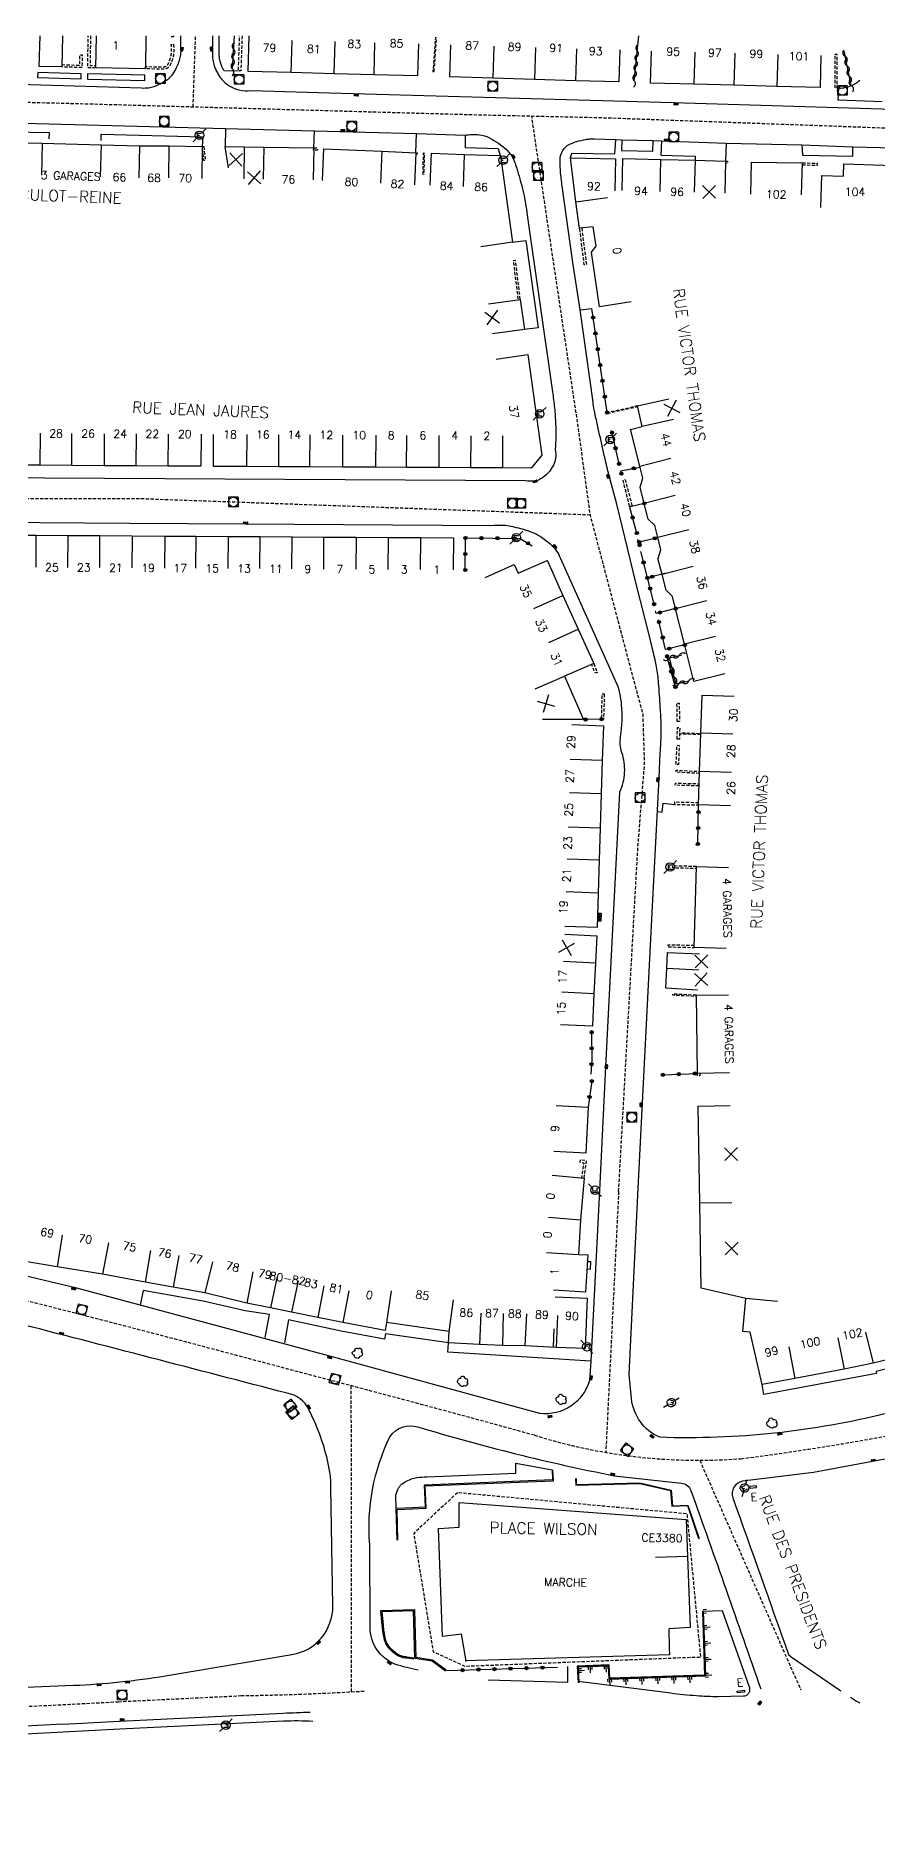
# Model space of a CAD drawing. Header units: millimetres. Extents: x 159999 to 161001, y 122000 to 123000.
# Drawn here: x 160452.1 to 160583.5, y 122719.6 to 123000 of the extents above; entities that cross this region are included whole.
import ezdxf
from ezdxf.enums import TextEntityAlignment as Align

# ---------------------------------------------------------------- set-up
doc = ezdxf.new("R2010")
doc.units = ezdxf.units.MM
doc.linetypes.add('DASHED', pattern=[0.75, 0.5, -0.25])
doc.layers.get('0').update_dxf_attribs({"linetype": 'CONTINUOUS'})
for name, color, linetype in [('W0001', 6, 'DASHED'), ('W0008', 7, 'CONTINUOUS'), ('W0017', 7, 'CONTINUOUS'), ('W0100', 7, 'CONTINUOUS'), ('W0112', 1, 'DASHED'), ('W0211', 2, 'CONTINUOUS'), ('W0300', 7, 'CONTINUOUS'), ('W0310', 3, 'CONTINUOUS'), ('W0322', 7, 'CONTINUOUS'), ('W0334', 7, 'CONTINUOUS'), ('W0400', 7, 'CONTINUOUS'), ('W0420', 7, 'CONTINUOUS'), ('W0471', 7, 'CONTINUOUS'), ('W0984', 7, 'CONTINUOUS'), ('W0989', 7, 'CONTINUOUS'), ('W0991', 7, 'CONTINUOUS'), ('W1102', 7, 'CONTINUOUS')]:
    doc.layers.add(name, color=color, linetype=linetype)
doc.styles.get("Standard").update_dxf_attribs({"font": 'romans.shx', "width": 0.85})

# ---------------------------------------------------------------- blocks, each defined once
blk = doc.blocks.new('T420')
for p, q in [((0.75, 0.75), (-0.75, 0.75)), ((-0.75, 0.75), (-0.75, -0.75)), ((0.75, 0.75), (0.75, -0.75)), ((0.75, -0.75), (-0.75, -0.75))]:
    blk.add_line(p, q)
blk.add_ellipse((0, 0), major_axis=(-0.53, 0.53), ratio=1, start_param=3.926991, end_param=10.210176)
blk = doc.blocks.new('t991o')
at = {"color": 0, "linetype": 'Continuous'}
for p, q in [((-1, 1), (1, -1)), ((-1, -1), (1, 1))]:
    blk.add_line(p, q, dxfattribs=at)
blk = doc.blocks.new('t322o')
at = {"color": 0, "linetype": 'Continuous'}
for radius in [0.25, 0.15]:
    blk.add_circle((0, 0), radius, dxfattribs=at)
blk = doc.blocks.new('T400')
for p, q in [((-0.15, 0.3), (0.15, 0.3)), ((-0.15, -0.25), (-0.15, 0.3)), ((-0.15, 0.15), (0.15, 0.15)), ((-0.15, 0), (0.15, 0)), ((0.15, 0.3), (0.15, -0.25)), ((-0.15, -0.15), (0.15, -0.15)), ((-0.15, -0.25), (-0.15, -0.3)), ((-0.15, -0.3), (0.15, -0.3)), ((0.15, -0.3), (0.15, -0.25))]:
    blk.add_line(p, q)
blk = doc.blocks.new('T471')
for p, q in [((-0.333334, 0.333334), (-0.333334, -0.333334)), ((-0.333334, 0.333334), (0.333334, 0.333334)), ((-0.333334, 0), (0, 0)), ((0.500001, 0.500001), (1.000002, 1.000002)), ((-0.500001, -0.500001), (-1.000002, -1.000002)), ((-0.333334, -0.333334), (0.333334, -0.333334))]:
    blk.add_line(p, q)
blk.add_ellipse((0, 0), major_axis=(0.471405, 0.471405), ratio=1, start_param=5.4977871438, end_param=11.780972451)
blk = doc.blocks.new('t310o')
at = {"color": 0, "linetype": 'Continuous'}
for centre, start, end in [((-0.5, 0.38), 216.8699, 323.1304), ((0.5, -0.37), 36.8699, 143.1303)]:
    blk.add_arc(centre, 0.625, start, end, dxfattribs=at)
blk = doc.blocks.new('t211o')
at = {"color": 0, "linetype": 'Continuous'}
for p, q in [((-0.29, 0.5), (-0.29, 0)), ((0, 1), (0, 0)), ((0.29, 0.5), (0.29, 0))]:
    blk.add_line(p, q, dxfattribs=at)
blk = doc.blocks.new('T300')
for p, q in [((-0.8, 0.51), (-0.86, 0.34)), ((-0.86, 0.34), (-0.86, 0.17)), ((-0.86, 0.17), (-0.74, 0.06)), ((-0.69, 0.63), (-0.8, 0.51)), ((-0.8, -0.06), (-0.74, 0.06)), ((-0.74, 0.06), (-0.69, 0.11)), ((-0.57, 0.69), (-0.69, 0.63)), ((-0.46, 0.69), (-0.57, 0.69)), ((-0.29, 0.63), (-0.46, 0.69)), ((-0.29, 0.63), (-0.17, 0.74)), ((-0.23, 0.57), (-0.29, 0.63)), ((-0.17, 0.74), (-0.06, 0.8)), ((-0.06, 0.8), (0.06, 0.8)), ((0.06, 0.8), (0.23, 0.74)), ((0.23, 0.74), (0.34, 0.63)), ((0.34, 0.63), (0.4, 0.51)), ((0.46, 0.46), (0.34, 0.46)), ((0.4, 0.51), (0.4, 0.46)), ((0.57, 0.4), (0.46, 0.46)), ((0.57, 0.4), (0.69, 0.29)), ((0.69, 0.29), (0.74, 0.17)), ((0.74, 0.06), (0.69, -0.17)), ((0.74, 0.17), (0.74, 0.06)), ((-0.8, -0.17), (-0.8, -0.06)), ((-0.8, -0.23), (-0.8, -0.17)), ((-0.74, -0.34), (-0.8, -0.23)), ((-0.69, -0.4), (-0.74, -0.34)), ((-0.51, -0.46), (-0.69, -0.4)), ((-0.4, -0.46), (-0.51, -0.46)), ((-0.4, -0.46), (-0.34, -0.46)), ((-0.34, -0.46), (-0.34, -0.4)), ((-0.34, -0.51), (-0.34, -0.46)), ((-0.29, -0.63), (-0.34, -0.51)), ((-0.17, -0.74), (-0.29, -0.63)), ((-0.06, -0.8), (-0.17, -0.74)), ((0.06, -0.8), (-0.06, -0.8)), ((0.17, -0.74), (0.06, -0.8)), ((0.23, -0.69), (0.17, -0.74)), ((0.29, -0.46), (0.23, -0.46)), ((0.29, -0.63), (0.23, -0.69)), ((0.46, -0.4), (0.29, -0.46)), ((0.34, -0.51), (0.29, -0.63)), ((0.34, -0.51), (0.34, -0.46)), ((0.57, -0.34), (0.46, -0.4)), ((0.63, -0.29), (0.57, -0.34)), ((0.69, -0.17), (0.63, -0.29))]:
    blk.add_line(p, q)

msp = doc.modelspace()

# ---------------------------------------------------------------- linework, layer by layer
at = {"layer": 'W0001'}
for p, q in [((160501.34, 122741.35), (160501.33, 122789.14)), ((160555.76, 122777.51), (160571.54, 122741.66))]:
    msp.add_line(p, q, dxfattribs=at)
at = {"layer": 'W0001', "flags": 128}
for points in [[(160476.61, 122988.88), (160477.01, 123000)], [(160586.17, 122985.53), (160541.35, 122987.16), (160518.62, 122987.7), (160460.27, 122989.34), (160403.8, 122990.8), (160344.86, 122992.59), (160319.63, 122992.89), (160289.23, 122992.65)], [(160543.09, 122819.5), (160546.09, 122873.15), (160547.15, 122886.37), (160546.9, 122894.09), (160545.37, 122899.73), (160538.67, 122925.15), (160536.61, 122940.06), (160529.51, 122987.44)], [(160538.67, 122925.16), (160468.37, 122927.69), (160427.89, 122927.69), (160415.01, 122928.02), (160407.29, 122926.04), (160379.02, 122915.72), (160334.63, 122899.73), (160326.04, 122896.03), (160318.65, 122891.2), (160311.39, 122883.94), (160304.46, 122876.83)], [(160543.09, 122819.5), (160541.08, 122778.75)]]:
    msp.add_lwpolyline(points, dxfattribs=at)
at = {"layer": 'W0001'}
for points in [[(160718.32, 122819.3, 0.023067), (160681.4, 122806.42, -0.037508), (160638.03, 122792.45, -0.002831), (160604.34, 122785.26, -0.023446), (160562.22, 122777.76, -0.094817), (160529.95, 122781.42, 0.003428), (160492.28, 122791.52, 0.003766), (160449.33, 122802.74, -0.011773), (160399.61, 122814.81)], [(160383.83, 122734.26, 0.037954), (160401.87, 122735.02), (160421.37, 122737.62), (160434.51, 122738.39, 0.004431), (160464.95, 122739.81), (160484.1, 122740.75, 0.011045), (160503.32, 122741.46, -0.033958)]]:
    msp.add_lwpolyline(points, format="xyb", dxfattribs=at)
at = {"layer": 'W0001', "flags": 128}
msp.add_lwpolyline([(160517.9, 122772.45), (160511.07, 122766.09), (160514.12, 122747.62), (160519.09, 122745.36), (160554.4, 122746.75), (160555.93, 122746.75), (160553.81, 122769.14)], close=True, dxfattribs=at)
at = {"layer": 'W0008', "flags": 128}
for points in [[(160301.77, 123000, 0.060285), (160301.72, 122999.35, 0.126778), (160302.03, 122998.38, 0.077504), (160303.11, 122997.14, 0.087995), (160303.95, 122996.65, 0.073291), (160305.08, 122996.41), (160336.41, 122995.58), (160391.96, 122994), (160420.09, 122993.31), (160451.12, 122992.39), (160468.54, 122991.87, 0.04145), (160469.7, 122991.91, 0.058133), (160470.51, 122992.1, 0.045597), (160472.11, 122992.85, 0.066957), (160473.07, 122993.6, 0.072157), (160473.81, 122994.61, 0.046604), (160474.55, 122996.4, 0.05757), (160474.71, 122997.25, 0.04084), (160474.7, 122998.46), (160474.7, 123000)], [(160479.64, 123000), (160479.62, 122997.5, 0.03468), (160479.7, 122996.26, 0.045831), (160479.9, 122995.34, 0.029586), (160480.16, 122994.68, 0.029586), (160480.49, 122994.06, 0.056125), (160481.17, 122993.12, 0.056125), (160482.04, 122992.35, 0.093658), (160483.8, 122991.56, 0.093658), (160485.72, 122991.47), (160497.93, 122991.12), (160551.6, 122989.58), (160585.91, 122988.54)], [(160481.41, 122994.62, -0.029586), (160481.14, 122995.13, -0.029586), (160480.93, 122995.67, -0.045831), (160480.76, 122996.4, -0.03468), (160480.69, 122997.49), (160480.71, 123000)], [(160450.16, 122986.39), (160481.65, 122985.53), (160495.58, 122985.17), (160511.5, 122984.74), (160519.09, 122984.5, -0.066902), (160521.34, 122984.56, -0.093266), (160522.89, 122984.09, -0.065258), (160525.62, 122982.19, -0.113295), (160526.71, 122980.61, -0.025047), (160527.42, 122978.53, -0.015171), (160528.32, 122975.02, -0.015093), (160528.55, 122973.81, -0.003859), (160528.81, 122972.02), (160532.74, 122944.41, -0.014945), (160533.07, 122941.93, -0.014945), (160533.24, 122939.43, -0.012047), (160533.27, 122937.42, -0.012047), (160533.2, 122935.4, -0.071513), (160533.23, 122934.01, -0.089827), (160532.9, 122932.95, -0.06795), (160532.01, 122931.69, -0.072994), (160530.88, 122930.8, -0.100488), (160529.9, 122930.46, -0.076607), (160528.55, 122930.5), (160481.55, 122930.76), (160415.84, 122931.14, 0.01951)], [(160546.14, 122820), (160548.39, 122864.07), (160549.43, 122884.04), (160549.6, 122888.04, 0.009529), (160549.75, 122891, 0.019862), (160549.74, 122892.43, 0.003889), (160549.6, 122895.09, 0.002676), (160549.33, 122898.96, 0.030277), (160549, 122901.46, 0.017034), (160547.99, 122905.83), (160545.78, 122914.64), (160542.8, 122926.86), (160541.65, 122931.1, -0.001278), (160541.03, 122933.68, -0.003152), (160540.79, 122934.73, -0.000257), (160539.9, 122938.7, -0.00049), (160539.43, 122940.79, -0.011754), (160539.28, 122941.59, -0.007899), (160539.09, 122942.79), (160537.08, 122957.19), (160535.96, 122964.6), (160534.28, 122976.54, -0.010925), (160534.12, 122977.72, -0.010925), (160534.01, 122978.91, -0.0098), (160533.96, 122979.98, -0.0098), (160533.95, 122981.06, -0.076639), (160534.58, 122982.42, -0.134818), (160535.24, 122982.99, -0.036675), (160536.5, 122983.49, -0.033493), (160537.95, 122983.83, -0.025632), (160538.57, 122983.9, -0.020899), (160539.32, 122983.91), (160542.63, 122983.84), (160543.61, 122983.78), (160548.47, 122983.65), (160549.78, 122983.59), (160559.87, 122983.26), (160571.69, 122982.97), (160579.67, 122982.68), (160586.07, 122982.52)], [(160417.51, 122924.27), (160466.69, 122923.89), (160484.81, 122923.8), (160523.1, 122923.55, -0.028538), (160525.05, 122923.58, -0.044626), (160526.28, 122923.42, -0.017007), (160528.6, 122922.82, -0.031485), (160529.81, 122922.37, -0.052835), (160531.23, 122921.57, -0.038253), (160532.94, 122920.12, -0.061721), (160533.4, 122919.54, -0.034417), (160534.01, 122918.38), (160543.02, 122898.26, -0.011745), (160543.39, 122896.41, -0.023599), (160543.51, 122895.49, -0.057335), (160543.34, 122890.57, 0.11568), (160543.54, 122888.11, 0.001753), (160543.55, 122888.1, -0.000792), (160543.56, 122888.06, -0.092449), (160543.97, 122884.94, -0.091894), (160543.23, 122881.86), (160541.04, 122839.01), (160540.08, 122819.64)]]:
    msp.add_lwpolyline(points, format="xyb", dxfattribs=at)
for points in [[(160481.42, 122994.61), (160483.69, 122994.54)], [(160549.25, 122878.85), (160549.9, 122878.77), (160550.05, 122880.14), (160551.82, 122879.97)], [(160539.78, 122862.98), (160540.36, 122862.96), (160540.3, 122861.73), (160539.74, 122861.74)], [(160539.78, 122862.78), (160540.15, 122862.77), (160540.11, 122861.93), (160539.75, 122861.94)], [(160539.77, 122862.58), (160539.94, 122862.57), (160539.92, 122862.14), (160539.76, 122862.14)]]:
    msp.add_lwpolyline(points, dxfattribs=at)
at = {"layer": 'W0008'}
for points in [[(160540.08, 122819.64), (160538.73, 122792.98), (160538.54, 122790, -0.36993), (160530.77, 122784.83), (160498.55, 122793.62), (160468.32, 122801.76), (160458.43, 122804.38), (160449.23, 122806.58), (160432.17, 122809.98), (160422.48, 122812.09), (160412.16, 122814.58), (160399.71, 122817.97)], [(160585.15, 122784.89, -0.069876), (160549.5, 122781.1, -0.271665), (160545.11, 122787.14), (160544.74, 122790.9), (160546.14, 122820)], [(160511.77, 122744.73, -0.026932), (160508.15, 122745.66, -0.303963), (160504.25, 122751.45), (160504.2, 122764.32, -0.13354), (160507.34, 122781.19, -0.32826), (160511.74, 122782.73, 0.024836), (160542.41, 122775.1), (160552.89, 122773.96, -0.288985), (160554.39, 122772.77)], [(160585.81, 122777.91), (160573.54, 122775.6), (160562.44, 122774.23, 0.452695), (160560.91, 122771.67, -0.002221), (160569.62, 122747.16), (160570.03, 122746.8), (160577.8, 122741.51)], [(160554.39, 122772.77, -0.002204), (160565.29, 122741.8, 0.002093)], [(160410.57, 122701.62, -0.000236), (160426.39, 122729.93, -0.098745), (160429.15, 122733.16, -0.151703), (160433.67, 122735.33, 0.004569), (160465.11, 122736.79), (160490.7, 122738.04, 0.004124), (160494.88, 122738.19, -0.018683)]]:
    msp.add_lwpolyline(points, format="xyb", dxfattribs=at)
msp.add_lwpolyline([(160498.15, 122773.28, 0.055144), (160497.62, 122777.52, 0.059408), (160494.7, 122785.41, 0.257932), (160491.33, 122787.98, 0.000892), (160448.59, 122799.06, 0.177743), (160440.82, 122795.63, 0.177748), (160438.41, 122790.64, -0.002381), (160433.95, 122747.07), (160433.95, 122747.07), (160434.08, 122742.93), (160434.4, 122741.41), (160457.95, 122742.37, 0.031251), (160472.3, 122743.86), (160492.06, 122747.17, 0.371952), (160498.44, 122754.8)], format="xyb", close=True, dxfattribs=at)
msp.add_lwpolyline([(160579.31, 122740.51), (160580.24, 122739.87), (160580.75, 122739.64)], dxfattribs=at)
at = {"layer": 'W0017', "flags": 128}
for points in [[(160452.31, 122993.51), (160459.11, 122993.3), (160459.13, 122994.07), (160452.34, 122994.27)], [(160460.13, 122993.25), (160469.05, 122993.05), (160469.06, 122993.87), (160460.14, 122994.06)]]:
    msp.add_lwpolyline(points, close=True, dxfattribs=at)
for points in [[(160584.26, 122989.7), (160577.37, 122989.98), (160577.51, 122991.85, 0.054274), (160578.49, 122991.93, 0.054274), (160579.43, 122992.22, 0.044607), (160580.14, 122992.61, 0.044607), (160580.77, 122993.11)], [(160508.47, 122765.03), (160508.33, 122769.98), (160508.29, 122772.07, -0.077187), (160508.77, 122773.26, -0.114003), (160509.37, 122773.9, -0.033636), (160510.16, 122774.34, -0.029604), (160511.12, 122774.73, -0.055871), (160511.57, 122774.83, -0.016562), (160513.13, 122774.95), (160527.02, 122775.5), (160527.03, 122777.09), (160532.68, 122776.03), (160532.76, 122774.45), (160512.73, 122773.63), (160512.87, 122770.17), (160510.87, 122770.09), (160508.33, 122769.98)], [(160516.16, 122744.75), (160514.01, 122746.29), (160511.45, 122746.71), (160511.23, 122754.18), (160505.91, 122754), (160506.12, 122751.8), (160506.19, 122750.95, 0.064973), (160506.61, 122749.08, 0.115249), (160507.23, 122748.11, 0.033922), (160508.27, 122747.25, 0.058316), (160508.98, 122746.85, 0.050592), (160509.28, 122746.75, 0.019266), (160510.03, 122746.64), (160511.08, 122746.51)], [(160516.05, 122744.6), (160513.94, 122746.12), (160511.27, 122746.56), (160511.05, 122753.99), (160506.11, 122753.82), (160506.31, 122751.82), (160506.38, 122750.96, 0.064973), (160506.78, 122749.14, 0.115249), (160507.36, 122748.25, 0.033922), (160508.38, 122747.4, 0.058316), (160509.05, 122747.02, 0.050592), (160509.32, 122746.94, 0.019266), (160510.05, 122746.82), (160511.21, 122746.68)], [(160536.79, 122743.01), (160551.22, 122741.17, 0.007958), (160553.23, 122740.94, 0.007958), (160555.25, 122740.77, 0.006695), (160556.95, 122740.67, 0.006695), (160558.65, 122740.62), (160562.61, 122740.71, 0.113665), (160563.06, 122740.83, 0.113665), (160563.4, 122741.14, 0.120238), (160563.59, 122741.59, 0.120238), (160563.54, 122742.08), (160559.3, 122753.99), (160556.19, 122753.89), (160556.52, 122743.94), (160541.72, 122743.47), (160541.6, 122745.54), (160536.63, 122745.35), (160536.75, 122742.77)]]:
    msp.add_lwpolyline(points, format="xyb", dxfattribs=at)
for points in [[(160424.53, 122984.44), (160424.55, 122985.44), (160454.11, 122984.93), (160454.09, 122983.93)], [(160462.25, 122983.64), (160462.27, 122984.64), (160478.11, 122984.25), (160478.05, 122982.75)], [(160481.65, 122985.53), (160481.6, 122982.72)], [(160495.46, 122982.53), (160495.58, 122985.17)], [(160511.4, 122981.76), (160511.5, 122984.74)], [(160519.09, 122984.5), (160519.09, 122982.56), (160524.28, 122982.39), (160524.57, 122981.31)], [(160535.59, 122980.94), (160535.76, 122981.68), (160542.51, 122981.56), (160542.63, 122983.84)], [(160543.61, 122983.78), (160543.55, 122982.09), (160548.45, 122981.98), (160548.47, 122983.65)], [(160549.78, 122983.59), (160549.67, 122981.37), (160555.02, 122981.24), (160555.03, 122980.57)], [(160559.87, 122983.26), (160559.8, 122980.46)], [(160571.69, 122982.97), (160571.79, 122981.36), (160579.67, 122981.21), (160579.67, 122982.68)], [(160526.51, 122967.76), (160528.61, 122968.02), (160530.53, 122954.38), (160528.36, 122954.12)], [(160537.08, 122957.19), (160538.89, 122957.4)], [(160508.6, 122765.03), (160508.47, 122769.85), (160510.87, 122769.95), (160513.01, 122770.05), (160512.86, 122773.5), (160532.9, 122774.32), (160532.82, 122776.03)], [(160536.35, 122774.67), (160536.38, 122773.65), (160546.38, 122773.91), (160551.2, 122772.77), (160551.42, 122770.33), (160553.86, 122770.43), (160555.58, 122765.28)], [(160536.43, 122774.67), (160536.46, 122773.74), (160546.39, 122773.99), (160551.27, 122772.84), (160551.5, 122770.41), (160553.92, 122770.52), (160555.66, 122765.3)], [(160536.87, 122742.77), (160536.75, 122745.24), (160541.49, 122745.42), (160541.61, 122743.35), (160556.64, 122743.83), (160556.31, 122753.89)], [(160522.71, 122743.23), (160535.16, 122742.85), (160535.16, 122745.32)]]:
    msp.add_lwpolyline(points, dxfattribs=at)
at = {"layer": 'W0100', "flags": 128}
for points in [[(160456.2, 123000), (160456.08, 122995.15), (160452.59, 122995.24), (160452.71, 123000)], [(160469.22, 123000), (160469.19, 122994.86), (160461.42, 122995.01), (160461.52, 123000)], [(160485.21, 122994.48), (160485.36, 123000)], [(160511.8, 122998.75), (160511.67, 122993.75), (160504.88, 122993.92), (160498.65, 122994.1), (160491.94, 122994.27), (160485.18, 122994.46)], [(160543.26, 122997.8), (160543.12, 122992.81), (160536.39, 122993), (160529.95, 122993.2), (160523.42, 122993.4), (160516.7, 122993.6), (160516.85, 122998.6)], [(160574.69, 122996.93), (160574.56, 122991.93), (160567.8, 122992.1), (160561.14, 122992.28), (160554.84, 122992.45), (160548.08, 122992.64), (160548.22, 122997.64)], [(160426.34, 122978.81), (160426.48, 122983.8), (160430.4, 122983.7), (160435.75, 122983.59), (160440.94, 122983.49), (160447.66, 122983.35), (160453.03, 122983.25), (160462.23, 122983), (160468.23, 122982.84), (160472.85, 122982.83), (160478.05, 122982.75), (160477.97, 122977.75)], [(160481.6, 122982.72), (160484.61, 122982.67), (160487.64, 122982.63), (160495.46, 122982.53), (160495.39, 122977.53)], [(160482.13, 122979.4), (160481.6, 122982.69)], [(160496.81, 122977.39), (160497.02, 122982.38), (160506.12, 122981.99), (160511.4, 122981.76), (160511.18, 122976.76)], [(160513.67, 122976.67), (160513.86, 122981.66), (160518.95, 122981.48), (160524.57, 122981.31)], [(160524.61, 122981.28), (160526.51, 122967.76), (160521.56, 122967.06)], [(160536.99, 122969.93), (160536.4, 122974.09), (160535.59, 122980.94), (160542.6, 122980.81), (160542.51, 122975.81)], [(160543.62, 122975.83), (160543.73, 122980.83), (160549.67, 122980.7), (160555.03, 122980.57), (160559.8, 122980.46), (160559.68, 122975.46)], [(160563.74, 122975.3), (160563.82, 122980.3), (160571.77, 122980.18), (160571.58, 122975.18)], [(160574.7, 122973.21), (160574.85, 122978.2), (160578.23, 122978.1), (160578.28, 122980), (160586.04, 122979.77)], [(160545.06, 122958.44), (160540.12, 122957.7), (160538.83, 122966.22), (160538.83, 122966.22), (160539.57, 122967.17), (160539.13, 122970.19), (160537, 122969.96)], [(160522.76, 122958.17), (160527.72, 122958.85), (160528.36, 122954.12), (160523.41, 122953.45)], [(160523.97, 122949.53), (160528.92, 122950.22), (160531.1, 122934.51), (160529.4, 122932.49), (160525, 122932.51), (160519.95, 122932.54), (160514.99, 122932.57), (160509.96, 122932.6), (160505.12, 122932.62), (160499.94, 122932.66), (160494.86, 122932.68), (160489.98, 122932.71), (160484.97, 122932.74), (160479.78, 122932.75), (160479.8, 122937.75)], [(160544.94, 122938.53), (160546.77, 122938.99), (160546.05, 122942.2), (160550.93, 122943.3)], [(160549.25, 122918.37), (160549.69, 122919.72), (160549.22, 122921.64), (160548.74, 122923.53), (160547.71, 122924.53), (160547.1, 122926.98), (160546.43, 122929.53), (160546.86, 122930.92), (160546.39, 122932.79), (160544.93, 122938.56)], [(160477.85, 122937.78), (160477.82, 122932.78), (160472.74, 122932.81), (160467.69, 122932.85), (160462.7, 122932.87), (160457.67, 122932.9), (160452.68, 122932.93), (160447.74, 122932.95), (160442.73, 122932.99), (160437.71, 122933.01), (160432.58, 122933.05), (160427.46, 122933.07), (160427.49, 122938.07)], [(160427.93, 122922.18), (160436.83, 122922.12), (160442.14, 122922.07), (160446.99, 122922.04), (160452.11, 122922.01), (160457.07, 122921.98), (160462.06, 122921.94), (160467.09, 122921.92), (160472.17, 122921.88), (160477.1, 122921.85), (160482.15, 122921.82), (160487.09, 122921.79), (160492.09, 122921.74), (160497.06, 122921.72), (160502.07, 122921.69), (160507.06, 122921.66), (160512.17, 122921.63), (160517.27, 122921.59), (160517.23, 122916.59)], [(160522.23, 122915.42), (160526.79, 122917.45), (160527.4, 122916.09), (160531.92, 122918.06)], [(160531.93, 122918.09), (160534.39, 122912.61), (160536.77, 122907.33), (160539.19, 122901.99), (160534.65, 122899.99), (160537.6, 122893.2), (160531.22, 122893.21)], [(160559.68, 122900.36), (160554.82, 122899.17), (160553.39, 122904.99), (160551.99, 122910.53), (160551.52, 122912.44), (160550.49, 122913.43), (160549.88, 122915.89), (160549.23, 122918.39)], [(160560.58, 122879.73), (160555.59, 122879.87), (160555.74, 122885.11), (160555.93, 122891.07), (160556.12, 122897.01), (160561.12, 122896.85)], [(160535.76, 122892.45), (160540.75, 122892.26), (160540.54, 122886.8), (160540.38, 122881.67), (160540.22, 122876.26), (160540.06, 122871.3), (160539.89, 122866.12), (160539.71, 122860.74), (160534.71, 122860.91)], [(160559.89, 122857.48), (160554.89, 122857.62), (160555.25, 122870.25), (160560.25, 122870.11)], [(160534.69, 122859.69), (160539.68, 122859.44), (160539.47, 122855.18), (160539.23, 122850.38), (160539.03, 122845.32), (160534.03, 122845.52)], [(160555.43, 122850.94), (160550.44, 122851.24), (160550.62, 122854.36), (160550.71, 122856.82), (160555.71, 122856.63)], [(160560.41, 122838.02), (160555.41, 122837.95), (160555.24, 122850.14), (160560.24, 122850.21)], [(160533.32, 122832.91), (160538.32, 122832.66), (160537.96, 122825.5), (160532.97, 122825.74)], [(160519.29, 122746.07), (160519.05, 122747.38), (160518.52, 122750.34), (160515.57, 122749.97), (160514.97, 122766.87), (160518.2, 122767.05), (160518.19, 122770.91)], [(160518.23, 122770.9), (160553.66, 122768.27)], [(160553.65, 122768.29), (160553.86, 122762.51), (160554.26, 122751.38), (160550.94, 122751.2), (160551, 122748.15), (160551.01, 122747.15), (160519.13, 122746.18)]]:
    msp.add_lwpolyline(points, dxfattribs=at)
at = {"layer": 'W0100'}
for points in [[(160596.19, 122795.91), (160582.85, 122792.66), (160578.32, 122791.74), (160570.59, 122790.3), (160565.5, 122789.36), (160563.64, 122797.51), (160562.5, 122797.61), (160562.94, 122802.76), (160555.96, 122804.4), (160555.79, 122817.68), (160555.53, 122832.85), (160560.53, 122832.93)], [(160532.73, 122822.03), (160537.71, 122821.59), (160537.12, 122815.06), (160536.81, 122809.67), (160538.27, 122809.63), (160537.9, 122803.75), (160532.91, 122804.07)], [(160533.19, 122803.04), (160538.18, 122802.85), (160537.88, 122794.97), (160533.33, 122795.14), (160528.46, 122795.37), (160524.93, 122795.45), (160521.33, 122795.62), (160516.52, 122795.84), (160516.6, 122797.65), (160506.84, 122799.04), (160506.62, 122797.77), (160500, 122799.06), (160496.08, 122799.83), (160492, 122800.67), (160488.72, 122801.34), (160485.01, 122802.06), (160478.44, 122803.66), (160473.48, 122804.58), (160469.11, 122805.33), (160462.44, 122806.59), (160455.36, 122807.75), (160450.68, 122808.51)], [(160532.99, 122798.04), (160532.99, 122798.04), (160532.88, 122795.16)]]:
    msp.add_lwpolyline(points, dxfattribs=at)
msp.add_lwpolyline([(160563.57, 122773.14), (160564.65, 122773.24), (160564.62, 122773.54), (160563.54, 122773.44)], close=True, dxfattribs=at)
at = {"layer": 'W0100', "flags": 128}
msp.add_lwpolyline([(160561.63, 122741.47), (160562.74, 122741.61), (160562.77, 122741.31), (160561.67, 122741.17)], close=True, dxfattribs=at)
at = {"layer": 'W0112', "flags": 128}
for points in [[(160461.42, 122995.01), (160460.16, 122995.02), (160460.22, 123000)], [(160460.58, 123000), (160460.52, 122995.37), (160461.42, 122995.36)], [(160473.53, 123000), (160473.53, 122999.84), (160473.17, 122999.85), (160473.18, 123000)], [(160484.26, 123000), (160484.07, 122994.53), (160483.69, 122994.54), (160483.88, 123000)], [(160456.1, 122995.51), (160458.89, 122995.42), (160458.94, 122997.06), (160459.3, 122997.05), (160459.23, 122995.05), (160456.08, 122995.15)], [(160511.4, 122981.76), (160511.62, 122981.73), (160511.57, 122981.37), (160511.35, 122981.41)], [(160512.53, 122978.37), (160512.61, 122981.71), (160512.74, 122981.7), (160512.65, 122978.36)], [(160559.8, 122980.46), (160560.11, 122980.45), (160560.1, 122980.09), (160559.79, 122980.1)], [(160571.77, 122980.18), (160574.1, 122980.1), (160574.08, 122979.74), (160571.75, 122979.82)], [(160537.32, 122970), (160538.05, 122964.28), (160537.73, 122964.24), (160537, 122969.96)], [(160527.72, 122958.85), (160526.98, 122964.93), (160526.62, 122964.88), (160527.37, 122958.81)], [(160546.05, 122942.2), (160541.17, 122941.11), (160541.19, 122941.01), (160546.07, 122942.09)], [(160539.19, 122901.99), (160539.75, 122900.58), (160539.42, 122900.45), (160538.86, 122901.86)], [(160555.92, 122890.84), (160552.67, 122890.95), (160552.67, 122891.15), (160555.93, 122891.04)], [(160555.72, 122884.8), (160552.06, 122884.99), (160552.07, 122885.31), (160555.74, 122885.11)], [(160555.67, 122882.85), (160551.93, 122882.96), (160551.97, 122883.29), (160555.68, 122883.19)], [(160555.6, 122880.2), (160551.83, 122880.3), (160551.82, 122879.97), (160555.59, 122879.87)], [(160554.9, 122857.91), (160550.76, 122858), (160550.76, 122857.71), (160554.89, 122857.62)], [(160555.24, 122850.14), (160551.5, 122850.35), (160551.49, 122850.21), (160555.23, 122850)], [(160555.77, 122837.95), (160555.77, 122837.55), (160555.41, 122837.55), (160555.41, 122837.95)], [(160537.69, 122821.59), (160538.08, 122824.31), (160537.09, 122824.45), (160537.03, 122824.07), (160537.64, 122823.99), (160537.31, 122821.62)]]:
    msp.add_lwpolyline(points, dxfattribs=at)
msp.add_lwpolyline([(160473.54, 122998.69, -0.04892), (160473.6, 122997.6, -0.054735), (160473.46, 122996.63, -0.030697), (160473.13, 122995.66, -0.061007), (160472.88, 122995.2, -0.153738), (160472.5, 122994.92, -0.089898), (160471.72, 122994.8), (160469.19, 122994.86), (160469.2, 122995.21), (160471.73, 122995.15, 0.089898), (160472.39, 122995.26, 0.153738), (160472.59, 122995.41, 0.061007), (160472.8, 122995.79, 0.030697), (160473.11, 122996.72, 0.054735), (160473.25, 122997.61, 0.04892), (160473.19, 122998.64)], format="xyb", close=True, dxfattribs=at)
for points in [[(160514.26, 122994.45), (160514.28, 122994.73), (160514.66, 122999.71), (160514.47, 122999.73), (160514.09, 122994.74), (160514.07, 122994.46)], [(160576.92, 122991.87), (160576.92, 122992.16), (160576.91, 122997.16), (160577.19, 122997.16), (160577.2, 122992.16), (160577.2, 122991.87)], [(160478.27, 122982.72), (160478.5, 122980.54), (160478.29, 122980.52), (160478.06, 122982.7)], [(160495.46, 122982.53), (160496.04, 122982.5), (160496.02, 122982.15), (160495.44, 122982.17)], [(160544.81, 122926.52), (160543.78, 122930.6), (160544.12, 122930.69), (160545.16, 122926.61)], [(160540.85, 122897.21), (160540.73, 122893.24), (160540.42, 122893.25), (160540.54, 122897.22)], [(160552.25, 122892.9), (160552.2, 122895.79), (160552.55, 122895.8), (160552.6, 122892.91)], [(160552.24, 122890.16), (160552.28, 122891.96), (160552.63, 122891.96), (160552.59, 122890.15)], [(160552.08, 122886.22), (160552.2, 122889.19), (160552.55, 122889.18), (160552.44, 122886.21)], [(160555.25, 122870.25), (160551.51, 122870.36), (160551.5, 122870.09), (160555.24, 122869.99)]]:
    msp.add_lwpolyline(points, close=True, dxfattribs=at)
at = {"layer": 'W0211', "flags": 128}
msp.add_lwpolyline([(160556.31, 122753.89), (160556.64, 122743.83), (160541.61, 122743.35), (160541.49, 122745.42), (160536.75, 122745.24), (160536.87, 122742.77)], dxfattribs=at)
at = {"layer": 'W0310', "flags": 128}
for points in [[(160482.78, 122994.79), (160483.06, 123000)], [(160545.51, 122993), (160545.56, 122993.46), (160546.22, 123000)], [(160579.43, 122992.22), (160579.32, 122992.76), (160578.3, 122997.65)], [(160554.04, 122899.22), (160552.1, 122898.72), (160551.03, 122902.83), (160552.97, 122903.33)]]:
    msp.add_lwpolyline(points, dxfattribs=at)
at = {"layer": 'W0322', "flags": 128}
for points in [[(160541.3, 122941.17), (160538.89, 122957.4)], [(160543.16, 122933.16), (160541.98, 122938.39)], [(160543.52, 122931.62), (160543.43, 122932.05), (160546.42, 122932.64)], [(160545.94, 122922.35), (160544.81, 122926.52)], [(160547.1, 122926.98), (160544.88, 122926.45)], [(160519.13, 122916.58), (160519.16, 122921.58), (160527.7, 122921.52), (160529.57, 122920.37)], [(160546.31, 122920.95), (160549.22, 122921.64)], [(160546.38, 122920.46), (160546.1, 122921.34)], [(160550.5, 122916.07), (160547.59, 122915.34), (160546.55, 122919.45)], [(160548.63, 122911.24), (160547.59, 122915.34)], [(160551.99, 122910.55), (160548.96, 122909.79), (160548.85, 122910.22)], [(160553.42, 122904.87), (160550.43, 122904.14), (160549.31, 122908.78)], [(160551.98, 122898.3), (160550.64, 122903.15)], [(160540.42, 122893.29), (160537.6, 122893.2)], [(160555.47, 122873.77), (160555.59, 122879.87)], [(160538.87, 122844.37), (160538.89, 122840.05), (160538.76, 122837.81)], [(160549.99, 122837.72), (160555.41, 122837.95)], [(160538.9, 122836.73), (160538.32, 122832.66)], [(160516.21, 122744.66), (160533.56, 122745.2)]]:
    msp.add_lwpolyline(points, dxfattribs=at)
at = {"layer": 'W0334'}
for points in [[(160538.21, 122808.57), (160538.7, 122808.54), (160538.64, 122807.33), (160538.13, 122807.36)], [(160487.89, 122796.68), (160488.54, 122800.27), (160484.76, 122800.85), (160478.19, 122802.38), (160468.79, 122804.05), (160468.32, 122801.76)], [(160538.73, 122792.98), (160516.39, 122794.38), (160516.52, 122795.84), (160506.65, 122797.27), (160506.52, 122796.43), (160499.76, 122797.69), (160491.53, 122799.45), (160490.91, 122795.88)], [(160599.91, 122796.56), (160600.2, 122794.86), (160596.48, 122794.21), (160596.38, 122794.59), (160583.3, 122791.37), (160583.36, 122791.05), (160565.78, 122787.78), (160565.5, 122789.36)]]:
    msp.add_lwpolyline(points, dxfattribs=at)
msp.add_lwpolyline([(160411.66, 122701.01, -0.000236), (160427.48, 122729.32, -0.099953), (160429.97, 122732.21, -0.151166), (160433.79, 122734.09, 0.004558), (160465.17, 122735.55), (160490.76, 122736.8, -0.025775), (160495.33, 122736.78, -0.025775)], format="xyb", dxfattribs=at)
at = {"layer": 'W1102'}
for p, q in [((160491.94, 122994.27), (160492.07, 122999.27)), ((160498.65, 122994.1), (160498.79, 122999.1)), ((160504.88, 122993.92), (160505.01, 122998.92)), ((160523.57, 122998.4), (160523.42, 122993.4)), ((160530.1, 122998.2), (160529.95, 122993.2)), ((160536.39, 122993), (160536.55, 122998)), ((160554.98, 122997.45), (160554.84, 122992.45)), ((160561.14, 122992.28), (160561.28, 122997.28)), ((160567.94, 122997.1), (160567.8, 122992.1)), ((160453.03, 122983.25), (160452.91, 122978.25)), ((160462.23, 122983), (160462.09, 122978)), ((160468.23, 122982.84), (160468.15, 122977.84)), ((160472.8, 122977.83), (160472.85, 122982.83)), ((160484.61, 122982.67), (160484.54, 122977.67)), ((160487.64, 122982.63), (160487.58, 122977.63)), ((160506.12, 122981.99), (160505.9, 122976.99)), ((160518.95, 122981.48), (160518.79, 122976.48)), ((160549.56, 122975.71), (160549.67, 122980.7)), ((160555.03, 122980.57), (160554.9, 122975.57)), ((160536.4, 122974.09), (160541.35, 122974.74)), ((160551.65, 122940.09), (160546.77, 122938.99)), ((160452.71, 122937.93), (160452.68, 122932.93)), ((160457.67, 122932.9), (160457.69, 122937.9)), ((160462.72, 122937.87), (160462.7, 122932.87)), ((160467.72, 122937.85), (160467.69, 122932.85)), ((160472.74, 122932.81), (160472.78, 122937.81)), ((160485, 122937.74), (160484.97, 122932.74)), ((160489.98, 122932.71), (160490, 122937.71)), ((160494.86, 122932.68), (160494.88, 122937.68)), ((160499.96, 122937.66), (160499.94, 122932.66)), ((160505.15, 122937.62), (160505.12, 122932.62)), ((160509.96, 122932.6), (160509.99, 122937.6)), ((160515.02, 122937.57), (160514.99, 122932.57)), ((160519.98, 122937.54), (160519.95, 122932.54)), ((160525, 122932.51), (160525.02, 122937.51)), ((160546.39, 122932.79), (160551.23, 122934.02)), ((160551.94, 122928.22), (160547.1, 122926.98)), ((160452.08, 122917.01), (160452.11, 122922.01)), ((160457.04, 122916.98), (160457.07, 122921.98)), ((160462.03, 122916.94), (160462.06, 122921.94)), ((160467.09, 122921.92), (160467.06, 122916.92)), ((160472.17, 122921.88), (160472.14, 122916.88)), ((160477.06, 122916.85), (160477.1, 122921.85)), ((160482.11, 122916.82), (160482.15, 122921.82)), ((160487.05, 122916.79), (160487.09, 122921.79)), ((160492.05, 122916.74), (160492.09, 122921.74)), ((160497.03, 122916.72), (160497.06, 122921.72)), ((160502.07, 122921.69), (160502.04, 122916.69)), ((160507.06, 122921.66), (160507.03, 122916.66)), ((160512.13, 122916.63), (160512.17, 122921.63)), ((160554.07, 122922.85), (160549.22, 122921.64)), ((160554.73, 122917.12), (160549.88, 122915.89)), ((160529.83, 122910.56), (160534.39, 122912.61)), ((160556.84, 122911.75), (160551.99, 122910.53)), ((160532.21, 122905.27), (160536.77, 122907.33)), ((160558.24, 122906.2), (160553.39, 122904.99)), ((160530.06, 122898), (160534.65, 122899.99)), ((160560.93, 122890.91), (160555.93, 122891.07)), ((160540.54, 122886.8), (160535.54, 122886.98)), ((160560.73, 122884.96), (160555.74, 122885.11)), ((160535.39, 122881.82), (160540.38, 122881.67)), ((160540.22, 122876.26), (160535.22, 122876.42)), ((160535.06, 122871.46), (160540.06, 122871.3)), ((160539.89, 122866.12), (160534.9, 122866.29)), ((160539.47, 122855.18), (160534.48, 122855.43)), ((160550.62, 122854.36), (160555.62, 122854.13)), ((160539.23, 122850.38), (160534.23, 122850.61)), ((160560.79, 122817.74), (160555.79, 122817.68)), ((160532.14, 122815.5), (160537.12, 122815.06)), ((160456.17, 122812.68), (160455.36, 122807.75)), ((160463.37, 122811.5), (160462.44, 122806.59)), ((160469.96, 122810.26), (160469.11, 122805.33)), ((160474.39, 122809.49), (160473.48, 122804.58)), ((160531.82, 122809.96), (160536.81, 122809.67)), ((160479.63, 122808.52), (160478.44, 122803.66)), ((160485.96, 122806.97), (160485.01, 122802.06)), ((160489.73, 122806.24), (160488.72, 122801.34)), ((160493.01, 122805.57), (160492, 122800.67)), ((160497.04, 122804.74), (160496.08, 122799.83)), ((160500.96, 122803.97), (160500, 122799.06)), ((160507.55, 122803.99), (160506.84, 122799.04)), ((160516.6, 122797.65), (160517.3, 122802.6)), ((160567.92, 122802.34), (160562.94, 122802.76)), ((160521.56, 122800.52), (160521.33, 122795.62)), ((160525.04, 122800.45), (160524.93, 122795.45)), ((160528.69, 122800.37), (160528.46, 122795.37)), ((160533.53, 122800.14), (160533.33, 122795.14)), ((160577.33, 122796.64), (160578.32, 122791.74)), ((160581.67, 122797.52), (160582.85, 122792.66)), ((160569.68, 122795.21), (160570.59, 122790.3)), ((160553.86, 122762.51), (160548.87, 122762.33))]:
    msp.add_line(p, q, dxfattribs=at)

# ---------------------------------------------------------------- block references
at = {"layer": 'W0211'}
for p, rotation in [((160556.31, 122753.89), 271.8687430774335), ((160556.39, 122751.39), 271.8687430774335), ((160556.47, 122748.89), 271.8687430774335), ((160536.78, 122744.65), 272.6705246770871), ((160538.67, 122745.31), 182.1967476021845), ((160541.16, 122745.41), 182.1967476021845), ((160556.56, 122746.39), 271.8687430774335), ((160541.71, 122743.35), 181.837141581828), ((160544.21, 122743.43), 181.837141581828), ((160546.71, 122743.51), 181.837141581828), ((160549.21, 122743.59), 181.837141581828), ((160551.71, 122743.67), 181.837141581828), ((160554.21, 122743.75), 181.837141581828), ((160556.64, 122743.9), 271.8687430774335)]:
    msp.add_blockref('t211o', p, dxfattribs=dict(at, rotation=rotation))
at = {"layer": 'W0300'}
for p, rotation in [((160502.27, 122794.19), 261.633520745356), ((160518.68, 122789.86), 176.396671476195), ((160534.05, 122787.05), 182.714577266734), ((160566.97, 122783.33), 190.317518438906)]:
    msp.add_blockref('T300', p, dxfattribs=dict(at, rotation=rotation))
at = {"layer": 'W0310'}
for p, rotation in [((160482.86, 122996.36), 86.91693350323398), ((160482.94, 122997.92), 86.91693350323398), ((160545.83, 122996.11), 84.17987598936908), ((160545.98, 122997.67), 84.17987598936908), ((160578.47, 122996.82), 101.7788460702206), ((160482.78, 122994.79), 86.91693350323398), ((160545.67, 122994.55), 84.17987598936908), ((160578.79, 122995.29), 101.7788460702206), ((160579.11, 122993.75), 101.7788460702206), ((160545.51, 122993), 84.17987598985722), ((160579.43, 122992.22), 101.7788460707669), ((160551.05, 122902.83), 14.62068304454817), ((160551.42, 122901.33), 104.620683044769), ((160552.56, 122903.23), 14.62068304454817), ((160551.82, 122899.81), 104.620683044769), ((160552.52, 122898.83), 194.6206830445481), ((160554.04, 122899.22), 194.6206830445481)]:
    msp.add_blockref('t310o', p, dxfattribs=dict(at, rotation=rotation))
at = {"layer": 'W0322'}
for p, rotation in [((160539.1, 122956.01), 98.45002496842157), ((160539.47, 122953.53), 98.45002496842157), ((160539.84, 122951.06), 98.45002496842157), ((160540.2, 122948.59), 98.45002496842157), ((160540.57, 122946.12), 98.45002496842157), ((160540.94, 122943.64), 98.45002496842157), ((160541.3, 122941.17), 98.45002496842157), ((160542.06, 122938.03), 102.7354735289587), ((160542.61, 122935.59), 102.7354735289587), ((160543.16, 122933.16), 102.7354735289587), ((160545.45, 122932.45), 11.16002891956684), ((160543.52, 122931.62), 101.1600289207942), ((160547.1, 122926.98), 193.4759256461687), ((160545.29, 122924.76), 105.107362558025), ((160519.16, 122921.58), 89.60478546768582), ((160521.66, 122921.56), 359.6047854678941), ((160524.16, 122921.55), 359.6047854678941), ((160526.66, 122921.53), 359.6047854678941), ((160545.94, 122922.35), 105.107362558025), ((160548.74, 122921.53), 13.36052206729316), ((160519.14, 122919.08), 89.60478546768582), ((160528.94, 122920.75), 328.2710986901943), ((160546.31, 122920.95), 13.36052206729316), ((160546.38, 122920.46), 108.3803366891963), ((160519.13, 122916.58), 89.60478546768582), ((160546.98, 122917.76), 104.1593167595183), ((160548.34, 122915.53), 14.23206443050204), ((160547.59, 122915.34), 104.1593167595183), ((160548.02, 122913.66), 104.232064430376), ((160548.63, 122911.24), 104.232064430376), ((160549.56, 122909.94), 194.1277317561395), ((160551.99, 122910.55), 194.1277317561395), ((160549.39, 122908.45), 103.6975207109884), ((160549.98, 122906.02), 103.6975207109884), ((160553.42, 122904.87), 193.6975207115107), ((160550.64, 122903.11), 105.5273288338244), ((160550.99, 122904.28), 193.6975207115107), ((160551.31, 122900.71), 105.5273288338244), ((160551.98, 122898.3), 105.5273288338244), ((160537.92, 122893.21), 181.9020267829245), ((160540.42, 122893.29), 181.9020267829245), ((160555.57, 122878.77), 88.94201796761854), ((160555.47, 122873.77), 88.94201796761854), ((160555.52, 122876.27), 88.94201796761854), ((160538.87, 122844.37), 270.2219312389764), ((160538.88, 122841.87), 270.2219312389764), ((160538.85, 122839.37), 266.558410607922), ((160549.99, 122837.72), 2.468113386112547), ((160552.49, 122837.83), 2.468113386112547), ((160554.99, 122837.93), 2.468113386112547), ((160538.55, 122834.26), 261.8747993111458), ((160538.9, 122836.73), 261.8747993111458), ((160518.7, 122744.74), 1.774993127801796), ((160521.2, 122744.82), 1.774993127801796), ((160523.7, 122744.89), 1.774993127801796), ((160526.2, 122744.97), 1.774993127801796), ((160528.7, 122745.05), 1.774993127801796), ((160531.2, 122745.13), 1.774993127801796)]:
    msp.add_blockref('t322o', p, dxfattribs=dict(at, rotation=rotation))
at = {"layer": 'W0400'}
for p, rotation in [((160474.87, 122997.93), 351.5778015722848), ((160479.49, 122997.93), 183.4029415183606), ((160502.12, 122990.75), 84.14639190078024), ((160552.04, 122989.38), 268.0128153325625), ((160500.04, 122985.25), 89.85317824324), ((160550.58, 122983.75), 92.483044222819), ((160526.63, 122981.16), 25.15671388710005), ((160530.06, 122930.42), 102.5864543479602), ((160541.47, 122931.19), 195.698458995862), ((160484.85, 122923.92), 87.38934669711925), ((160533.1, 122920.23), 40.59070585709922), ((160549.23, 122883.83), 356.1502853436828), ((160541.17, 122838.98), 173.3844887301967), ((160546.58, 122833.05), 0.191134679490732), ((160457.94, 122804.33), 255.1538763216199), ((160456.07, 122797.31), 75.53332132181198), ((160497.92, 122793.61), 254.750613015622), ((160538.76, 122790.42), 356.212393034258), ((160494.68, 122785.81), 208.9722733651765), ((160532.33, 122784.35), 281.308931114655), ((160548.3, 122781.26), 232.772564458879), ((160568.24, 122781.63), 280.317518438906), ((160582.86, 122777.5), 281.694920234124), ((160542.17, 122775.33), 77.45584033149302), ((160496.21, 122749.04), 131.9074303950964), ((160507.28, 122745.87), 55.68054040249949), ((160461.89, 122742.45), 274.5974617968374), ((160466.37, 122742.87), 97.32859321171975), ((160565.13, 122739.59), 135.5506898179091), ((160465.51, 122736.98), 272.748139243061)]:
    msp.add_blockref('T400', p, dxfattribs=dict(at, rotation=rotation))
at = {"layer": 'W0420'}
for p in [(160471.51, 122993.33), (160483.8, 122993.19), (160523.41, 122992.13), (160578.03, 122991.47), (160472.09, 122986.65), (160501.37, 122985.89), (160551.7, 122984.21), (160530.34, 122979.49), (160530.56, 122978.15), (160482.9, 122927.21), (160526.5, 122927), (160527.81, 122926.96), (160546.44, 122881), (160545.14, 122831.1)]:
    msp.add_blockref('T420', p, dxfattribs=at)
for p, rotation in [((160459.25, 122801.04), 165.15387632162), ((160498.81, 122790.21), 164.750613015622), ((160491.82, 122786.02), 307.81221110786), ((160492.17, 122784.95), 307.81221110786), ((160544.41, 122779.18), 142.772564458879), ((160465.54, 122740.88), 182.748139243061)]:
    msp.add_blockref('T420', p, dxfattribs=dict(at, rotation=rotation))
at = {"layer": 'W0471'}
for p in [(160477.6, 122984.47), (160525.06, 122980.58), (160530.75, 122940.98), (160541.77, 122936.96), (160527.11, 122921.63), (160551.15, 122870.19)]:
    msp.add_blockref('T471', p, dxfattribs=at)
for p, rotation in [((160539.42, 122819.7), 90.97667320084902), ((160538.12, 122795.24), 266.402344356097), ((160551.32, 122786.52), 166.768769691676), ((160562.76, 122773.18), 28.1711965987946), ((160481.73, 122736.13), 180.1260666739)]:
    msp.add_blockref('T471', p, dxfattribs=dict(at, rotation=rotation))
at = {"layer": 'W0991'}
for p, rotation in [((160483.29, 122980.7), 87.43868262346713), ((160486.15, 122977.85), 273.7791442385666), ((160557.22, 122975.62), 270.5750839849887), ((160523.34, 122956.01), 279.6648525068433), ((160551.4, 122941.83), 287.5130726404392), ((160531.72, 122895.7), 298.7553094143909), ((160534.95, 122857.57), 344.9336261641595), ((160556.02, 122855.44), 270.1650041236982), ((160555.98, 122852.61), 272.3377499670248), ((160560.66, 122825.34), 0.976487579085905), ((160560.74, 122810.61), 359.6364711029465)]:
    msp.add_blockref('t991o', p, dxfattribs=dict(at, rotation=rotation))

# ---------------------------------------------------------------- texts
at = {"layer": 'W0984'}
for rotation, p in [(3.429, (160564.23, 122771.77)), (3.8997, (160562.07, 122742.8))]:
    msp.add_text('E', height=1.25, rotation=rotation, dxfattribs=at).set_placement(p, align=Align.MIDDLE)
at = {"layer": 'W0989'}
for s, rotation, p in [('RUE CULOT-REINE', 358.0162, (160454.55, 122975.06)), ('RUE VICTOR THOMAS', 278.0684, (160554.11, 122948.59)), ('RUE JEAN JAURES', 357.7592, (160477.78, 122941.58)), ('RUE VICTOR THOMAS', 87.7592, (160565.05, 122872.58)), ('RUE DES PRESIDENTS', 290.7485, (160570.32, 122760.05)), ('PLACE WILSON', 358.9506, (160531.37, 122766.86))]:
    msp.add_text(s, height=1.75, rotation=rotation, dxfattribs=at).set_placement(p, align=Align.MIDDLE)
at = {"layer": 'W0991'}
for s, rotation, p in [('1', 358.3299, (160464.54, 122998.51)), ('79', 358.3299, (160488.54, 122998.13)), ('81', 358.3299, (160495.47, 122997.97)), ('83', 358.3299, (160501.8, 122998.73)), ('85', 358.3299, (160508.4, 122998.83)), ('87', 358.3299, (160520.21, 122998.5)), ('89', 358.3299, (160526.83, 122998.3)), ('91', 358.3299, (160533.33, 122998.1)), ('93', 358.3299, (160539.51, 122997.62)), ('95', 358.5, (160551.61, 122997.54)), ('97', 358.5, (160558.12, 122997.36)), ('99', 358.5, (160564.61, 122997.19)), ('101', 358.5, (160571.27, 122996.83)), ('3 GARAGES', 358.4023, (160457.49, 122978.13)), ('66', 358.5397, (160465.1, 122977.92)), ('68', 359.7662, (160470.52, 122977.83)), ('70', 359.1351, (160475.38, 122977.79)), ('76', 359.2637, (160491.49, 122977.58)), ('80', 357.517, (160501.35, 122977.19)), ('82', 357.4779, (160508.54, 122976.88)), ('84', 357.9061, (160516.22, 122976.57)), ('86', 358.3316, (160521.61, 122976.4)), ('92', 358.9336, (160539.22, 122976.51)), ('94', 358.7771, (160546.59, 122975.77)), ('96', 358.5872, (160552.23, 122975.64)), ('102', 359.1019, (160567.71, 122975.24)), ('104', 359.1019, (160580.02, 122975.64)), ('0', 278.5895, (160542.85, 122966.44)), ('37', 279.7568, (160526.75, 122941.3)), ('28', 359.4045, (160455.21, 122937.91)), ('26', 359.4045, (160460.21, 122937.88)), ('24', 359.4045, (160465.22, 122937.86)), ('22', 359.4045, (160470.25, 122937.83)), ('20', 359.4045, (160475.32, 122937.8)), ('18', 359.64, (160482.39, 122937.74)), ('16', 359.64, (160487.5, 122937.72)), ('14', 359.64, (160492.44, 122937.69)), ('12', 359.64, (160497.42, 122937.67)), ('10', 359.64, (160502.56, 122937.64)), ('8', 359.64, (160507.56, 122937.61)), ('6', 359.64, (160512.51, 122937.59)), ('4', 359.64, (160517.5, 122937.56)), ('2', 359.64, (160522.51, 122937.53)), ('44', 284.1973, (160550.5, 122936.9)), ('42', 284.1973, (160551.94, 122930.95)), ('40', 284.1973, (160553.53, 122925.96)), ('38', 284.1973, (160554.97, 122920.2)), ('25', 359.6048, (160454.56, 122916.99)), ('23', 359.6009, (160459.53, 122916.96)), ('21', 359.7376, (160464.55, 122916.93)), ('19', 359.6019, (160469.59, 122916.9)), ('17', 359.6015, (160474.6, 122916.87)), ('15', 359.6445, (160479.59, 122916.83)), ('13', 359.6237, (160484.58, 122916.8)), ('11', 359.5239, (160489.55, 122916.76)), ('9', 359.7318, (160494.55, 122916.73)), ('7', 359.64, (160499.53, 122916.7)), ('5', 359.6606, (160504.54, 122916.67)), ('3', 359.6302, (160509.58, 122916.64)), ('1', 359.5869, (160514.68, 122916.61)), ('35', 294.1205, (160528.6, 122913.31)), ('36', 284.1973, (160556.1, 122914.6)), ('33', 294.2567, (160531.02, 122907.92)), ('34', 284.1973, (160557.54, 122908.98)), ('31', 294.3718, (160533.42, 122902.6)), ('32', 284.1973, (160558.96, 122903.27)), ('30', 87.0917, (160561.02, 122893.88)), ('29', 87.7852, (160535.65, 122889.72)), ('28', 87.0917, (160560.65, 122888.28)), ('27', 88.2591, (160535.46, 122884.39)), ('26', 87.0917, (160560.65, 122882.52)), ('25', 88.2201, (160535.3, 122879.12)), ('23', 88.1654, (160535.14, 122873.94)), ('21', 88.171, (160534.98, 122868.87)), ('4 GARAGES', 270.7981, (160560.07, 122863.8)), ('19', 87.0917, (160534.45, 122863.9)), ('17', 87.0917, (160534.35, 122853.03)), ('15', 87.7368, (160534.13, 122848.05)), ('4 GARAGES', 270.7981, (160560.33, 122844.12)), ('9', 87.1761, (160533.15, 122829.33)), ('0', 84.86, (160532.43, 122818.77)), ('69', 350.8451, (160453.82, 122813.06)), ('70', 350.6725, (160459.77, 122812.09)), ('0', 86.667, (160531.98, 122812.73)), ('75', 349.3263, (160466.67, 122810.88)), ('76', 350.1846, (160472.18, 122809.88)), ('77', 349.4625, (160477.01, 122809.01)), ('78', 346.2547, (160482.79, 122807.74)), ('79', 348.9946, (160487.84, 122806.6)), ('80-82', 350.5779, (160491.37, 122805.9)), ('1', 86.6934, (160533.08, 122806.97)), ('83', 348.4101, (160495.03, 122805.15)), ('81', 348.878, (160499, 122804.35)), ('0', 348.878, (160504.16, 122803.34)), ('85', 351.8576, (160512.43, 122803.3)), ('86', 358.7306, (160519.29, 122800.57)), ('87', 358.7306, (160523.3, 122800.49)), ('88', 358.7306, (160526.87, 122800.41)), ('89', 357.3214, (160531.11, 122800.25)), ('90', 357.7931, (160535.8, 122800.05)), ('102', 10.2508, (160579.6, 122797.25)), ('100', 11.3909, (160573, 122795.88)), ('99', 13.8827, (160566.98, 122794.5)), ('CE3380', 358.8875, (160549.86, 122765.39)), ('MARCHE', 358.9506, (160534.81, 122758.45))]:
    msp.add_text(s, height=1.25, rotation=rotation, dxfattribs=at).set_placement(p, align=Align.MIDDLE)

doc.saveas('drawing.dxf')
